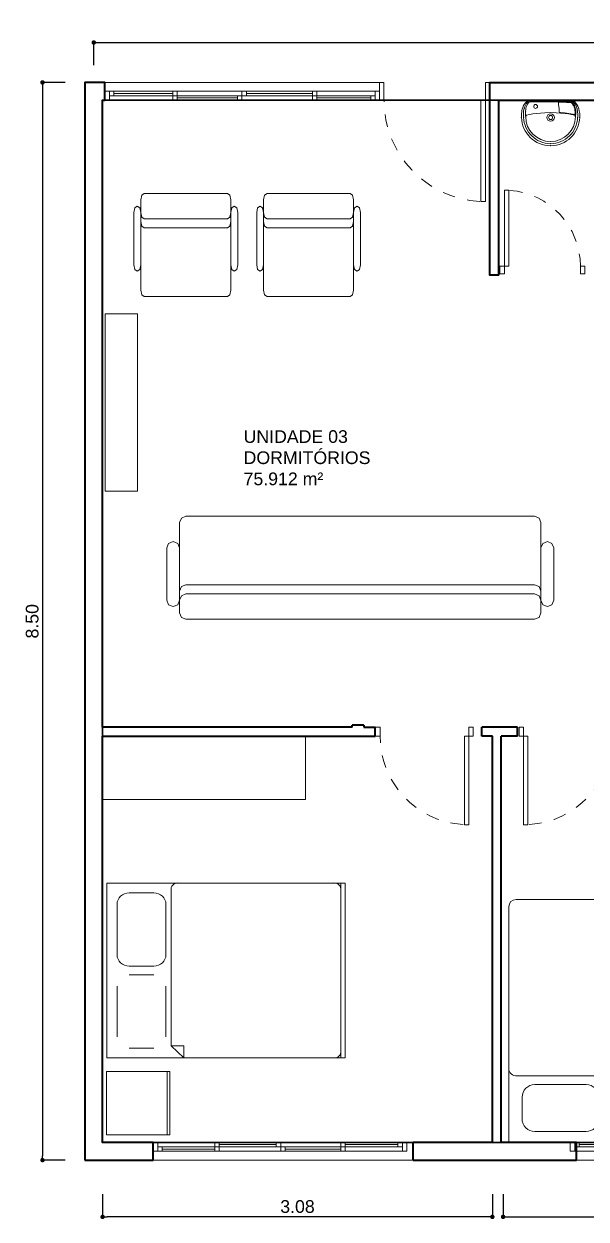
# Model space of a CAD drawing. Header units: millimetres. Extents: x 173 to 410, y -14 to 183.
# Drawn here: x 172.66 to 177.09, y 81.8 to 91.22 of the extents above; entities that cross this region are included whole.
import ezdxf

# ---------------------------------------------------------------- set-up
doc = ezdxf.new("R2010")
doc.units = ezdxf.units.MM
doc.linetypes.add('HIDDEN', pattern=[0.05, 0.025, -0.025])
doc.layers.get('0').update_dxf_attribs({"color": 4})
doc.layers.add('ar-mobiliario', color=7, linetype='Continuous')
for name, color, linetype, lineweight in [('ARQ Alvenaria', 201, 'Continuous', 40), ('ARQ Anotações', 2, 'Continuous', 5), ('ARQ Caixilharia', 140, 'Continuous', 9), ('ARQ Equipamento', 4, 'Continuous', 18), ('ARQ Projeções', 144, 'HIDDEN', 5), ('ARQ Visto', 152, 'Continuous', 13)]:
    doc.layers.add(name, color=color, linetype=linetype, lineweight=lineweight)
doc.layers.add('ARQ Áreas', color=7, linetype='Continuous', lineweight=30, true_color=0x0ce956, plot=False)
doc.styles.get("Standard").update_dxf_attribs({"font": 'arial.ttf'})
doc.dimstyles.new('Executivo 1-50', dxfattribs={"dimtxt": 0.1, "dimasz": 0.035, "dimexe": 0, "dimexo": 0.0625, "dimgap": 0.03, "dimtad": 1, "dimzin": 0, "dimdsep": 46, "dimtxsty": 'Standard', "dimblk": 'DOT', "dimcen": 0.09, "dimclrd": 8, "dimclre": 8, "dimadec": 0, "dimazin": 0, "dimtfac": 1, "dimtix": 1, "dimtmove": 2, "dimatfit": 3, "dimldrblk": 'DOT', "dimfxl": 0.18, "dimfxlon": 1, "dimtolj": 1, "dimtzin": 0, "dimarcsym": 0})

# ---------------------------------------------------------------- blocks, each defined once
blk = doc.blocks.new('PSR_Double Bed', base_point=(23.0058, 28.0131))
at = {"layer": 'ar-mobiliario', "color": 8, "linetype": 'Continuous', "lineweight": 13, "true_color": 0x747474}
for p, q in [((23.0243, 29.7316), (23.0587, 29.7316)), ((23.0243, 28.1816), (23.0243, 29.7316)), ((23.0587, 29.7316), (24.9398, 29.7316)), ((23.0587, 28.1816), (23.0587, 29.7316)), ((24.4483, 29.626), (24.3427, 29.7316)), ((24.3427, 29.7316), (24.3427, 29.626)), ((24.9398, 29.7316), (24.9743, 29.7316)), ((24.9743, 28.1816), (24.9743, 29.7316)), ((24.3427, 29.626), (24.4483, 29.626)), ((24.4483, 28.2451), (24.4483, 29.626)), ((24.7904, 29.6447), (24.5904, 29.6447)), ((24.4904, 29.5447), (24.4904, 29.0947)), ((24.8904, 29.5447), (24.8904, 29.0947)), ((24.7904, 28.9947), (24.5904, 28.9947)), ((24.7904, 28.9185), (24.5904, 28.9185)), ((24.4904, 28.3685), (24.4904, 28.8185)), ((24.8904, 28.3685), (24.8904, 28.8185)), ((24.7904, 28.2685), (24.5904, 28.2685)), ((23.0243, 28.1816), (23.0587, 28.1816)), ((23.0587, 28.1816), (24.9398, 28.1816)), ((24.9398, 28.1816), (24.9743, 28.1816))]:
    blk.add_line(p, q, dxfattribs=at)
for centre, radius, start, end in [((23.1154, 29.6752), 0.0571, 90, 187.13481), ((24.5904, 28.8185), 0.1, 90, 180.00001), ((24.7904, 28.8185), 0.1, 0, 90), ((24.5904, 28.3685), 0.1, 180.00001, 270), ((24.7904, 28.3685), 0.1, 270, 0), ((23.1154, 28.238), 0.0571, 172.86513, 270), ((24.3916, 28.238), 0.0571, 270, 7.13484)]:
    blk.add_arc(centre, radius, start, end, dxfattribs=at)
blk = doc.blocks.new('Cab Base 1D-Drawer_2', base_point=(23.0058, 28.0131))
at = {"layer": 'ar-mobiliario', "color": 8, "linetype": 'Continuous', "lineweight": 13, "true_color": 0x747474}
for p, q in [((23.0058, 28.5131), (23.5058, 28.5131)), ((23.0058, 28.0131), (23.0058, 28.5131)), ((23.0058, 28.4931), (23.5058, 28.4931)), ((23.5058, 28.0131), (23.5058, 28.5131)), ((23.0058, 28.0131), (23.5058, 28.0131))]:
    blk.add_line(p, q, dxfattribs=at)
blk = doc.blocks.new('_DOT')
at = {"color": 0, "linetype": 'ByBlock', "lineweight": -2}
blk.add_line((-0.5, 0), (-1, 0), dxfattribs=at)
at = {"color": 0, "linetype": 'ByBlock', "const_width": 0.5}
blk.add_lwpolyline([(-0.25, 0, 1), (0.25, 0, 1)], format="xyb", close=True, dxfattribs=at)
blk = doc.blocks.new('*D2711')
at = {"layer": 'ARQ Anotações', "color": 8, "lineweight": -2, "transparency": 16777216}
for p, q in [((173.2079, 90.8956), (173.2079, 91.0756)), ((173.2429, 91.0756), (182.5479, 91.0756)), ((182.5829, 90.8956), (182.5829, 91.0756))]:
    blk.add_line(p, q, dxfattribs=at)
at = {"layer": 'Defpoints', "color": 0, "transparency": 16777216}
for p in [(182.5829, 91.0756), (182.5829, 90.5708), (173.2079, 85.6558)]:
    blk.add_point(p, dxfattribs=at)
at = {"layer": 'ARQ Anotações', "color": 8, "lineweight": -2, "transparency": 16777216, "xscale": 0.035, "yscale": 0.035, "zscale": 0.035, "rotation": 180}
blk.add_blockref('_DOT', (173.2079, 91.0756), dxfattribs=at)
at = {"layer": 'ARQ Anotações', "color": 8, "lineweight": -2, "transparency": 16777216, "xscale": 0.035, "yscale": 0.035, "zscale": 0.035}
blk.add_blockref('_DOT', (182.5829, 91.0756), dxfattribs=at)
at = {"layer": 'ARQ Anotações', "color": 0, "transparency": 16777216, "insert": (177.8954, 91.1567), "char_height": 0.1, "attachment_point": 5}
blk.add_mtext('\\A1;9.38', dxfattribs=at)
blk = doc.blocks.new('Folha 72')
at = {"color": 0, "linetype": 'ByBlock', "lineweight": -2}
for p, q in [((0.35, 0.7), (0.315, 0.7)), ((0.315, 0), (0.315, 0.7)), ((0.35, 0), (0.35, 0.7)), ((-0.385, 0), (-0.35, 0)), ((-0.385, -0.07), (-0.385, 0)), ((-0.35, 0), (-0.35, -0.07)), ((0.35, 0), (0.315, 0)), ((0.385, 0), (0.35, 0)), ((0.35, 0), (0.35, -0.07)), ((0.385, -0.07), (0.385, 0)), ((-0.35, -0.07), (-0.385, -0.07)), ((0.35, -0.07), (0.385, -0.07))]:
    blk.add_line(p, q, dxfattribs=at)
at = {"layer": 'ARQ Projeções'}
blk.add_arc((0.35, 0), 0.7, 93.6334, 180, dxfattribs=at)
blk = doc.blocks.new('Janela de correr_3')
at = {"lineweight": 13}
for p, q in [((0.4026, 0), (-0.6026, 0)), ((-0.6026, 0), (-0.6026, -0.07)), ((-0.5676, -0.07), (-0.5676, 0)), ((-0.5326, -0.035), (-0.5326, 0)), ((-0.1175, -0.07), (-0.1175, 0)), ((-0.0825, -0.07), (-0.0825, 0)), ((1.3974, 0), (0.3921, 0)), ((0.4026, -0.07), (0.4026, 0)), ((0.4026, -0.07), (0.4026, 0)), ((0.4376, -0.035), (0.4376, 0)), ((0.8772, -0.07), (0.8772, 0)), ((0.9122, -0.07), (0.9122, 0)), ((1.3624, -0.07), (1.3624, 0)), ((1.3974, -0.07), (1.3974, 0)), ((-0.6026, -0.07), (0.4026, -0.07)), ((-0.5676, -0.035), (0.4026, -0.035)), ((-0.5326, -0.0175), (-0.1175, -0.0175)), ((-0.0825, -0.0525), (0.3676, -0.0525)), ((0.3676, -0.07), (0.3676, -0.035)), ((0.3921, -0.07), (1.3974, -0.07)), ((0.4026, -0.035), (1.3624, -0.035)), ((0.4376, -0.0175), (0.8772, -0.0175)), ((0.9122, -0.0525), (1.3274, -0.0525)), ((1.3274, -0.07), (1.3274, -0.035))]:
    blk.add_line(p, q, dxfattribs=at)
blk = doc.blocks.new('*D2712')
at = {"layer": 'ARQ Anotações', "color": 8, "lineweight": -2, "transparency": 16777216}
for p, q in [((172.9835, 90.7608), (172.8035, 90.7608)), ((172.8035, 90.7258), (172.8035, 82.2958)), ((172.9835, 82.2608), (172.8035, 82.2608))]:
    blk.add_line(p, q, dxfattribs=at)
at = {"layer": 'Defpoints', "color": 0, "transparency": 16777216}
for p in [(173.1379, 90.7608), (172.8035, 82.2608), (173.1379, 82.2608)]:
    blk.add_point(p, dxfattribs=at)
at = {"layer": 'ARQ Anotações', "color": 8, "lineweight": -2, "transparency": 16777216, "xscale": 0.035, "yscale": 0.035, "zscale": 0.035}
for p, rotation in [((172.8035, 90.7608), 90), ((172.8035, 82.2608), 270)]:
    blk.add_blockref('_DOT', p, dxfattribs=dict(at, rotation=rotation))
at = {"layer": 'ARQ Anotações', "color": 0, "transparency": 16777216, "insert": (172.7224, 86.5108), "char_height": 0.1, "attachment_point": 5, "rotation": 90}
blk.add_mtext('\\A1;8.50', dxfattribs=at)
blk = doc.blocks.new('*D2713')
at = {"layer": 'ARQ Anotações', "color": 8, "lineweight": -2, "transparency": 16777216}
for p, q in [((176.4379, 81.9934), (176.4379, 81.8134)), ((179.3629, 81.9934), (179.3629, 81.8134)), ((176.4729, 81.8134), (179.3279, 81.8134))]:
    blk.add_line(p, q, dxfattribs=at)
at = {"layer": 'Defpoints', "color": 0, "transparency": 16777216}
for p in [(176.4379, 85.6757), (179.3629, 82.4008), (179.3629, 81.8134)]:
    blk.add_point(p, dxfattribs=at)
at = {"layer": 'ARQ Anotações', "color": 8, "lineweight": -2, "transparency": 16777216, "xscale": 0.035, "yscale": 0.035, "zscale": 0.035, "rotation": 180}
blk.add_blockref('_DOT', (176.4379, 81.8134), dxfattribs=at)
at = {"layer": 'ARQ Anotações', "color": 8, "lineweight": -2, "transparency": 16777216, "xscale": 0.035, "yscale": 0.035, "zscale": 0.035}
blk.add_blockref('_DOT', (179.3629, 81.8134), dxfattribs=at)
at = {"layer": 'ARQ Anotações', "color": 0, "transparency": 16777216, "insert": (177.9004, 81.8945), "char_height": 0.1, "attachment_point": 5}
blk.add_mtext('\\A1;2.93', dxfattribs=at)
blk = doc.blocks.new('SLAB_19', base_point=(-13.1049, -3.32))
at = {"layer": 'ar-mobiliario', "color": 8, "linetype": 'Continuous', "lineweight": 13, "true_color": 0x747474, "flags": 128}
blk.add_lwpolyline([(-13.1049, -3.32), (-13.1049, -3.82), (-11.5049, -3.82), (-11.5049, -3.32)], close=True, dxfattribs=at)
blk = doc.blocks.new('SLAB_18', base_point=(-7.5549, -6.2599))
at = {"layer": 'ar-mobiliario', "color": 8, "linetype": 'Continuous', "lineweight": 13, "true_color": 0x747474, "flags": 128}
blk.add_lwpolyline([(-7.5549, -6.2599), (-7.3016, -6.2599), (-7.3016, -4.8598), (-7.5549, -4.8598)], close=True, dxfattribs=at)
blk = doc.blocks.new('Folha 82')
for p, q in [((0.4, 0.8), (0.365, 0.8)), ((0.365, 0), (0.365, 0.8)), ((0.4, 0), (0.4, 0.8)), ((-0.435, 0), (-0.4, 0)), ((-0.435, -0.14), (-0.435, 0)), ((-0.4, 0), (-0.4, -0.14)), ((0.4, 0), (0.365, 0)), ((0.435, 0), (0.4, 0)), ((0.4, 0), (0.4, -0.14)), ((0.435, -0.14), (0.435, 0)), ((-0.4, -0.14), (-0.435, -0.14)), ((0.4, -0.14), (0.435, -0.14))]:
    blk.add_line(p, q)
at = {"layer": 'ARQ Projeções'}
blk.add_arc((0.4, 0), 0.8, 93.18023, 180, dxfattribs=at)
blk = doc.blocks.new('PSN_LoveSeat Basic', base_point=(23.0058, 28.0131))
at = {"layer": 'ar-mobiliario', "color": 8, "linetype": 'Continuous', "lineweight": 13, "true_color": 0x747474}
for p, q in [((23.0058, 28.7759), (23.0199, 28.8117)), ((23.0058, 28.0631), (23.0058, 28.7759)), ((23.0199, 28.8117), (23.0558, 28.8259)), ((23.0558, 28.8259), (24.2765, 28.8259)), ((24.3124, 28.8117), (24.2765, 28.8259)), ((24.3265, 28.7759), (24.3124, 28.8117)), ((24.3265, 28.0631), (24.3265, 28.7759)), ((22.9042, 28.5759), (22.9183, 28.6117)), ((22.9042, 28.5759), (22.9042, 28.1631)), ((22.9183, 28.6117), (22.9542, 28.6259)), ((22.99, 28.6117), (22.9542, 28.6259)), ((23.0058, 28.5759), (22.99, 28.6117)), ((24.3265, 28.5759), (24.3407, 28.6117)), ((24.3407, 28.6117), (24.3781, 28.6259)), ((24.414, 28.6117), (24.3781, 28.6259)), ((24.4281, 28.5759), (24.414, 28.6117)), ((24.4281, 28.5759), (24.4281, 28.1631)), ((23.0199, 28.2713), (23.0558, 28.2854)), ((23.0558, 28.2854), (24.2765, 28.2854)), ((24.3124, 28.2713), (24.2765, 28.2854)), ((23.0058, 28.2354), (23.0199, 28.2713)), ((23.0058, 28.1631), (23.0199, 28.1989)), ((23.0199, 28.1989), (23.0558, 28.2131)), ((23.0558, 28.2131), (24.2765, 28.2131)), ((24.3124, 28.1989), (24.2765, 28.2131)), ((24.3265, 28.2354), (24.3124, 28.2713)), ((24.3265, 28.1631), (24.3124, 28.1989)), ((22.9042, 28.1631), (22.9183, 28.1272)), ((22.9183, 28.1272), (22.9542, 28.1131)), ((22.99, 28.1272), (22.9542, 28.1131)), ((23.0058, 28.1631), (22.99, 28.1272)), ((24.3265, 28.1631), (24.3407, 28.1272)), ((24.3407, 28.1272), (24.3781, 28.1131)), ((24.414, 28.1272), (24.3781, 28.1131)), ((24.4281, 28.1631), (24.414, 28.1272)), ((23.0058, 28.0631), (23.0199, 28.0272)), ((23.0199, 28.0272), (23.0558, 28.0131)), ((23.0558, 28.0131), (24.2765, 28.0131)), ((24.3124, 28.0272), (24.2765, 28.0131)), ((24.3265, 28.0631), (24.3124, 28.0272))]:
    blk.add_line(p, q, dxfattribs=at)
blk = doc.blocks.new('PSN_Single Bed', base_point=(23.0058, 28.0131))
at = {"layer": 'ar-mobiliario', "color": 8, "linetype": 'Continuous', "lineweight": 13, "true_color": 0x747474}
for p, q in [((23.1927, 29.9119), (23.1927, 29.9463)), ((23.9927, 29.9463), (23.1927, 29.9463)), ((23.1927, 29.9119), (23.1927, 28.0878)), ((23.9927, 29.9119), (23.9927, 29.9463)), ((23.9927, 29.9119), (23.9927, 28.0878)), ((23.3826, 29.8605), (23.788, 29.8605)), ((23.2826, 29.7605), (23.2826, 29.5905)), ((23.888, 29.7605), (23.888, 29.5905)), ((23.2983, 29.4203), (23.1927, 29.3148)), ((23.2983, 29.3148), (23.2983, 29.4203)), ((23.9292, 29.4203), (23.2983, 29.4203)), ((23.3826, 29.4905), (23.788, 29.4905)), ((23.1927, 29.3148), (23.2983, 29.3148)), ((23.9357, 28.0308), (23.2497, 28.0308))]:
    blk.add_line(p, q, dxfattribs=at)
for centre, radius, start, end in [((23.3826, 29.7605), 0.1, 90, 180.00001), ((23.788, 29.7605), 0.1, 0, 90), ((23.3826, 29.5905), 0.1, 180.00001, 270), ((23.788, 29.5905), 0.1, 270, 0), ((23.9356, 29.3637), 0.0571, 0, 97.1348), ((23.2497, 28.0878), 0.057, 180, 270), ((23.9357, 28.0878), 0.057, 270, 360)]:
    blk.add_arc(centre, radius, start, end, dxfattribs=at)
blk = doc.blocks.new('L915')
at = {"layer": 'ARQ Equipamento', "lineweight": 13}
for p, q in [((-0.1723, 0), (-0.181, -0.0056)), ((-0.1723, 0), (0.1723, 0)), ((0.1723, 0), (0.181, -0.0056)), ((-0.2266, -0.0827), (-0.2287, -0.0979)), ((-0.2239, -0.0699), (-0.2266, -0.0827)), ((-0.2203, -0.0577), (-0.2239, -0.0699)), ((-0.2155, -0.0464), (-0.2203, -0.0577)), ((-0.2079, -0.0338), (-0.2155, -0.0464)), ((-0.2135, -0.0978), (-0.213, -0.0869)), ((-0.213, -0.0869), (-0.2107, -0.0749)), ((-0.2107, -0.0749), (-0.2081, -0.064)), ((-0.2081, -0.064), (-0.2039, -0.0501)), ((-0.2004, -0.0231), (-0.2079, -0.0338)), ((-0.2039, -0.0501), (-0.1978, -0.0382)), ((-0.1905, -0.0128), (-0.2004, -0.0231)), ((-0.1985, -0.0974), (-0.1982, -0.0915)), ((-0.1982, -0.0915), (-0.1979, -0.0843)), ((-0.1979, -0.0843), (-0.1966, -0.0746)), ((-0.1978, -0.0382), (-0.1922, -0.0287)), ((-0.1966, -0.0746), (-0.1943, -0.0606)), ((-0.1943, -0.0606), (-0.1914, -0.0502)), ((-0.1932, -0.0926), (-0.1941, -0.1051)), ((-0.192, -0.08), (-0.1932, -0.0926)), ((-0.1922, -0.0287), (-0.1846, -0.0182)), ((-0.1901, -0.0675), (-0.192, -0.08)), ((-0.1914, -0.0502), (-0.1875, -0.042)), ((-0.181, -0.0056), (-0.1905, -0.0128)), ((-0.1869, -0.0562), (-0.1901, -0.0675)), ((-0.1875, -0.042), (-0.1819, -0.0323)), ((-0.1822, -0.0458), (-0.1869, -0.0562)), ((-0.1846, -0.0182), (-0.1767, -0.0094)), ((-0.1766, -0.0361), (-0.1822, -0.0458)), ((-0.1819, -0.0323), (-0.1766, -0.0245)), ((-0.1767, -0.0094), (-0.1694, -0.0038)), ((-0.1766, -0.0245), (-0.1706, -0.0173)), ((-0.1703, -0.0257), (-0.1766, -0.0361)), ((-0.1706, -0.0173), (-0.164, -0.0134)), ((-0.1627, -0.0176), (-0.1703, -0.0257)), ((-0.1694, -0.0038), (0.1694, -0.0038)), ((-0.164, -0.0134), (0.164, -0.0134)), ((-0.1266, -0.0172), (-0.1627, -0.0176)), ((-0.0955, -0.0169), (-0.1266, -0.0172)), ((-0.0613, -0.0172), (-0.0955, -0.0169)), ((-0.071, -0.0976), (-0.0688, -0.0904)), ((-0.0688, -0.0904), (-0.0663, -0.0668)), ((-0.0663, -0.0668), (-0.0635, -0.0367)), ((-0.0635, -0.0367), (-0.0613, -0.0172)), ((0.1706, -0.0173), (0.164, -0.0134)), ((0.1767, -0.0094), (0.1694, -0.0038)), ((0.1766, -0.0245), (0.1706, -0.0173)), ((0.1819, -0.0323), (0.1766, -0.0245)), ((0.1836, -0.018), (0.1767, -0.0094)), ((0.181, -0.0056), (0.1905, -0.0128)), ((0.1875, -0.042), (0.1819, -0.0323)), ((0.1922, -0.0287), (0.1836, -0.018)), ((0.1914, -0.0502), (0.1875, -0.042)), ((0.1905, -0.0128), (0.2004, -0.0231)), ((0.1943, -0.0606), (0.1914, -0.0502)), ((0.1978, -0.0382), (0.1922, -0.0287)), ((0.1966, -0.0746), (0.1943, -0.0606)), ((0.1979, -0.0843), (0.1966, -0.0746)), ((0.2039, -0.0501), (0.1978, -0.0382)), ((0.1982, -0.0915), (0.1979, -0.0843)), ((0.1985, -0.0974), (0.1982, -0.0915)), ((0.2004, -0.0231), (0.2079, -0.0338)), ((0.2081, -0.064), (0.2039, -0.0501)), ((0.2079, -0.0338), (0.2155, -0.0464)), ((0.2107, -0.0749), (0.2081, -0.064)), ((0.213, -0.0869), (0.2107, -0.0749)), ((0.2135, -0.0978), (0.213, -0.0869)), ((0.2155, -0.0464), (0.2203, -0.0577)), ((0.2203, -0.0577), (0.2239, -0.0699)), ((0.2239, -0.0699), (0.2266, -0.0827)), ((0.2266, -0.0827), (0.2282, -0.0934)), ((0.2282, -0.0934), (0.2294, -0.1036)), ((-0.23, -0.1144), (-0.2294, -0.1036)), ((-0.23, -0.1252), (-0.23, -0.1144)), ((-0.23, -0.136), (-0.23, -0.1252)), ((-0.2282, -0.1588), (-0.23, -0.136)), ((-0.2294, -0.1036), (-0.2287, -0.0979)), ((-0.224, -0.181), (-0.2282, -0.1588)), ((-0.218, -0.2027), (-0.224, -0.181)), ((-0.214, -0.1138), (-0.2139, -0.1052)), ((-0.2139, -0.1214), (-0.214, -0.1138)), ((-0.2139, -0.1052), (-0.2135, -0.0978)), ((-0.2138, -0.1252), (-0.2139, -0.1214)), ((-0.2138, -0.1252), (-0.2138, -0.1282)), ((-0.2138, -0.1282), (-0.2132, -0.1354)), ((-0.2132, -0.1354), (-0.2114, -0.157)), ((-0.2114, -0.157), (-0.2078, -0.1774)), ((-0.2078, -0.1774), (-0.2018, -0.1973)), ((-0.1982, -0.1024), (-0.1985, -0.0974)), ((-0.1982, -0.1078), (-0.1982, -0.1024)), ((-0.1982, -0.1132), (-0.1982, -0.1078)), ((-0.1976, -0.1192), (-0.1982, -0.1132)), ((-0.197, -0.1246), (-0.1976, -0.1192)), ((-0.1964, -0.13), (-0.197, -0.1246)), ((-0.195, -0.1249), (-0.1964, -0.13)), ((-0.1933, -0.122), (-0.195, -0.1249)), ((-0.1941, -0.1051), (-0.1935, -0.1161)), ((-0.1935, -0.1161), (-0.1844, -0.1123)), ((-0.1897, -0.1184), (-0.1933, -0.122)), ((-0.1897, -0.1184), (-0.166, -0.113)), ((-0.1844, -0.1123), (-0.1734, -0.1092)), ((-0.1734, -0.1092), (-0.1609, -0.1073)), ((-0.166, -0.113), (-0.1407, -0.1087)), ((-0.1609, -0.1073), (-0.1445, -0.1048)), ((-0.1445, -0.1048), (-0.1282, -0.1026)), ((-0.1407, -0.1087), (-0.1142, -0.1053)), ((-0.1282, -0.1026), (-0.11, -0.1007)), ((-0.1142, -0.1053), (-0.0784, -0.1016)), ((-0.11, -0.1007), (-0.0946, -0.0992)), ((-0.0946, -0.0992), (-0.0779, -0.0985)), ((-0.0784, -0.1016), (-0.045, -0.1003)), ((-0.0779, -0.0985), (-0.071, -0.0976)), ((-0.045, -0.1003), (0, -0.0979)), ((0.045, -0.1003), (0, -0.0979)), ((0.0784, -0.1016), (0.045, -0.1003)), ((0.1142, -0.1053), (0.0784, -0.1016)), ((0.1407, -0.1087), (0.1142, -0.1053)), ((0.166, -0.113), (0.1407, -0.1087)), ((0.1897, -0.1184), (0.166, -0.113)), ((0.1897, -0.1184), (0.1933, -0.122)), ((0.1933, -0.122), (0.195, -0.1249)), ((0.195, -0.1249), (0.1964, -0.13)), ((0.1964, -0.13), (0.197, -0.1246)), ((0.197, -0.1246), (0.1976, -0.1192)), ((0.1976, -0.1192), (0.1982, -0.1132)), ((0.1982, -0.1024), (0.1985, -0.0974)), ((0.1982, -0.1078), (0.1982, -0.1024)), ((0.1982, -0.1132), (0.1982, -0.1078)), ((0.2018, -0.1973), (0.2078, -0.1774)), ((0.2078, -0.1774), (0.2114, -0.157)), ((0.2114, -0.157), (0.2132, -0.1354)), ((0.2132, -0.1354), (0.2138, -0.1282)), ((0.2139, -0.1052), (0.2135, -0.0978)), ((0.2138, -0.1252), (0.2139, -0.1214)), ((0.2138, -0.1282), (0.2138, -0.1252)), ((0.214, -0.1138), (0.2139, -0.1052)), ((0.2139, -0.1214), (0.214, -0.1138)), ((0.224, -0.181), (0.218, -0.2027)), ((0.2282, -0.1588), (0.224, -0.181)), ((0.23, -0.136), (0.2282, -0.1588)), ((0.2294, -0.1036), (0.23, -0.1144)), ((0.23, -0.1144), (0.23, -0.1252)), ((0.23, -0.1252), (0.23, -0.136)), ((-0.2102, -0.2231), (-0.218, -0.2027)), ((-0.2, -0.2429), (-0.2102, -0.2231)), ((-0.2018, -0.1973), (-0.1946, -0.2165)), ((-0.1886, -0.2615), (-0.2, -0.2429)), ((-0.1946, -0.2165), (-0.1856, -0.2345)), ((-0.1754, -0.2783), (-0.1886, -0.2615)), ((-0.1856, -0.2345), (-0.1748, -0.2519)), ((-0.1603, -0.2945), (-0.1754, -0.2783)), ((-0.1748, -0.2519), (-0.1621, -0.2675)), ((-0.1621, -0.2675), (-0.1483, -0.2825)), ((-0.1483, -0.2825), (-0.1333, -0.2957)), ((0.1333, -0.2957), (0.1483, -0.2825)), ((0.1483, -0.2825), (0.1621, -0.2675)), ((0.1754, -0.2783), (0.1603, -0.2945)), ((0.1621, -0.2675), (0.1748, -0.2519)), ((0.1748, -0.2519), (0.1856, -0.2345)), ((0.1886, -0.2615), (0.1754, -0.2783)), ((0.1856, -0.2345), (0.1946, -0.2165)), ((0.2, -0.2429), (0.1886, -0.2615)), ((0.1946, -0.2165), (0.2018, -0.1973)), ((0.2102, -0.2231), (0.2, -0.2429)), ((0.218, -0.2027), (0.2102, -0.2231)), ((-0.1441, -0.309), (-0.1603, -0.2945)), ((-0.1267, -0.3216), (-0.1441, -0.309)), ((-0.1333, -0.2957), (-0.1171, -0.3078)), ((-0.1081, -0.333), (-0.1267, -0.3216)), ((-0.1171, -0.3078), (-0.0997, -0.318)), ((-0.0883, -0.342), (-0.1081, -0.333)), ((-0.0997, -0.318), (-0.0817, -0.327)), ((-0.0673, -0.3498), (-0.0883, -0.342)), ((-0.0817, -0.327), (-0.0625, -0.3336)), ((-0.0456, -0.3552), (-0.0673, -0.3498)), ((-0.0625, -0.3336), (-0.042, -0.339)), ((-0.0234, -0.3588), (-0.0456, -0.3552)), ((-0.042, -0.339), (-0.0216, -0.342)), ((0, -0.36), (-0.0234, -0.3588)), ((-0.0216, -0.342), (0, -0.3432)), ((0, -0.3432), (0.0216, -0.342)), ((0.0228, -0.3588), (0, -0.36)), ((0.0216, -0.342), (0.042, -0.339)), ((0.0456, -0.3552), (0.0228, -0.3588)), ((0.042, -0.339), (0.0625, -0.3336)), ((0.0673, -0.3498), (0.0456, -0.3552)), ((0.0625, -0.3336), (0.0817, -0.327)), ((0.0877, -0.342), (0.0673, -0.3498)), ((0.0817, -0.327), (0.0997, -0.318)), ((0.1075, -0.333), (0.0877, -0.342)), ((0.0997, -0.318), (0.1171, -0.3078)), ((0.1267, -0.3216), (0.1075, -0.333)), ((0.1171, -0.3078), (0.1333, -0.2957)), ((0.1441, -0.309), (0.1267, -0.3216)), ((0.1603, -0.2945), (0.1441, -0.309))]:
    blk.add_line(p, q, dxfattribs=at)
for centre, radius in [((0.1185, -0.0494), 0.0151), ((0, -0.1367), 0.0295), ((0, -0.1367), 0.0161)]:
    blk.add_circle(centre, radius, dxfattribs=at)
blk.add_arc((0, -0.13), 0.1964, 180, 360, dxfattribs=at)
for p in [(-0.2081, -0.064), (-0.1979, -0.0843), (-0.1766, -0.0361), (0.1979, -0.0843), (0.2081, -0.064), (-0.23, -0.136), (-0.2132, -0.1354), (-0.1964, -0.13), (-0.1844, -0.1123), (-0.071, -0.0976), (0.1964, -0.13), (0.2132, -0.1354), (0.23, -0.136), (0, -0.3432), (0, -0.36)]:
    blk.add_point(p, dxfattribs=at)
blk = doc.blocks.new('Folha 62')
at = {"lineweight": -2}
for p, q in [((0.3, 0.6), (0.265, 0.6)), ((0.265, 0), (0.265, 0.6)), ((0.3, 0), (0.3, 0.6)), ((-0.335, 0), (-0.3, 0)), ((-0.335, -0.06), (-0.335, 0)), ((-0.3, 0), (-0.3, -0.06)), ((0.3, 0), (0.265, 0)), ((0.335, 0), (0.3, 0)), ((0.3, 0), (0.3, -0.06)), ((0.335, -0.06), (0.335, 0)), ((-0.3, -0.06), (-0.335, -0.06)), ((0.3, -0.06), (0.335, -0.06))]:
    blk.add_line(p, q, dxfattribs=at)
at = {"layer": 'ARQ Projeções'}
blk.add_arc((0.3, 0), 0.6, 94.23692, 180, dxfattribs=at)
blk = doc.blocks.new('*D2733')
at = {"layer": 'ARQ Anotações', "color": 8, "lineweight": -2, "transparency": 16777216}
for p, q in [((173.2779, 81.9934), (173.2779, 81.8134)), ((176.3529, 81.9934), (176.3529, 81.8134)), ((176.3179, 81.8134), (173.3129, 81.8134))]:
    blk.add_line(p, q, dxfattribs=at)
at = {"layer": 'Defpoints', "color": 0, "transparency": 16777216}
for p in [(176.3529, 85.6057), (173.2779, 82.4008), (173.2779, 81.8134)]:
    blk.add_point(p, dxfattribs=at)
at = {"layer": 'ARQ Anotações', "color": 8, "lineweight": -2, "transparency": 16777216, "xscale": 0.035, "yscale": 0.035, "zscale": 0.035, "rotation": 180}
blk.add_blockref('_DOT', (173.2779, 81.8134), dxfattribs=at)
at = {"layer": 'ARQ Anotações', "color": 8, "lineweight": -2, "transparency": 16777216, "xscale": 0.035, "yscale": 0.035, "zscale": 0.035}
blk.add_blockref('_DOT', (176.3529, 81.8134), dxfattribs=at)
at = {"layer": 'ARQ Anotações', "color": 0, "transparency": 16777216, "insert": (174.8154, 81.8945), "char_height": 0.1, "attachment_point": 5}
blk.add_mtext('\\A1;3.08', dxfattribs=at)

msp = doc.modelspace()

# ---------------------------------------------------------------- linework, layer by layer
at = {"lineweight": 13}
for p, q in [((174.3775, 90.6908), (173.2967, 90.6908)), ((173.2967, 90.6908), (173.2967, 90.6208)), ((173.3317, 90.6208), (173.3317, 90.6908)), ((173.3667, 90.6558), (173.3667, 90.6908)), ((173.8319, 90.6208), (173.8319, 90.6908)), ((173.8669, 90.6208), (173.8669, 90.6908)), ((175.4629, 90.6908), (174.367, 90.6908)), ((174.3775, 90.6208), (174.3775, 90.6908)), ((174.3775, 90.6208), (174.3775, 90.6908)), ((174.4125, 90.6558), (174.4125, 90.6908)), ((174.9342, 90.6208), (174.9342, 90.6908)), ((174.9692, 90.6208), (174.9692, 90.6908)), ((175.4279, 90.6208), (175.4279, 90.6908)), ((175.4629, 90.6208), (175.4629, 90.6908)), ((173.2967, 90.6208), (174.3775, 90.6208)), ((173.3317, 90.6558), (174.3775, 90.6558)), ((173.3667, 90.6733), (173.8319, 90.6733)), ((173.8669, 90.6383), (174.3425, 90.6383)), ((174.3425, 90.6208), (174.3425, 90.6558)), ((174.367, 90.6208), (175.4629, 90.6208)), ((174.3775, 90.6558), (175.4279, 90.6558)), ((174.4125, 90.6733), (174.9342, 90.6733)), ((174.9692, 90.6383), (175.3929, 90.6383)), ((175.3929, 90.6208), (175.3929, 90.6558))]:
    msp.add_line(p, q, dxfattribs=at)
at = {"layer": 'ar-mobiliario', "color": 8, "linetype": 'Continuous', "lineweight": 13, "true_color": 0x747474}
for p, q in [((173.8857, 87.2892), (173.8998, 87.3251)), ((173.8857, 86.5765), (173.8857, 87.2892)), ((173.8998, 87.3251), (173.9355, 87.3392)), ((176.6863, 87.3392), (173.9355, 87.3392)), ((176.7221, 87.3251), (176.6863, 87.3392)), ((176.7362, 87.2892), (176.7221, 87.3251)), ((176.7362, 86.5765), (176.7362, 87.2892)), ((173.7843, 87.0892), (173.7984, 87.1251)), ((173.7984, 87.1251), (173.8342, 87.1392)), ((173.8715, 87.1251), (173.8342, 87.1392)), ((173.8857, 87.0892), (173.8715, 87.1251)), ((176.7362, 87.0892), (176.7519, 87.1251)), ((176.7519, 87.1251), (176.7876, 87.1392)), ((176.8234, 87.1251), (176.7876, 87.1392)), ((176.8375, 87.0892), (176.8234, 87.1251)), ((173.7843, 87.0892), (173.7843, 86.6765)), ((176.8375, 87.0892), (176.8375, 86.6765)), ((173.8857, 86.7488), (173.8998, 86.7846)), ((173.8998, 86.7846), (173.9355, 86.7988)), ((173.8998, 86.7123), (173.9355, 86.7265)), ((176.6863, 86.7988), (173.9355, 86.7988)), ((176.6863, 86.7265), (173.9355, 86.7265)), ((176.7221, 86.7847), (176.6863, 86.7988)), ((176.7221, 86.7124), (176.6863, 86.7265)), ((176.7362, 86.7488), (176.7221, 86.7847)), ((173.7843, 86.6765), (173.7984, 86.6406)), ((173.7984, 86.6406), (173.8342, 86.6265)), ((173.8716, 86.6406), (173.8342, 86.6265)), ((173.8857, 86.6765), (173.8716, 86.6406)), ((173.8857, 86.6765), (173.8998, 86.7123)), ((176.7362, 86.6765), (176.7221, 86.7124)), ((176.7362, 86.6765), (176.7519, 86.6406)), ((176.7519, 86.6406), (176.7876, 86.6265)), ((176.8234, 86.6406), (176.7876, 86.6265)), ((176.8375, 86.6765), (176.8234, 86.6406)), ((173.8857, 86.5765), (173.8998, 86.5406)), ((173.8998, 86.5406), (173.9355, 86.5265)), ((176.7221, 86.5407), (176.6863, 86.5265)), ((176.7362, 86.5765), (176.7221, 86.5407)), ((176.6863, 86.5265), (173.9355, 86.5265))]:
    msp.add_line(p, q, dxfattribs=at)
at = {"layer": 'ARQ Alvenaria'}
for p, q in [((176.4029, 89.2408), (176.4029, 90.6208)), ((175.3379, 85.6907), (175.2479, 85.6907)), ((175.2479, 85.6757), (175.2479, 85.6907)), ((175.3379, 85.6907), (175.3379, 85.6757)), ((173.2779, 85.6057), (175.3379, 85.6057)), ((175.3379, 85.6757), (175.4279, 85.6757)), ((175.3379, 85.6057), (175.4279, 85.6057)), ((175.4279, 85.6057), (175.4279, 85.6757)), ((176.552, 85.6757), (176.2688, 85.6757)), ((176.2688, 85.6057), (176.2688, 85.6757)), ((176.3529, 85.6057), (176.2688, 85.6057)), ((176.3529, 82.4008), (176.3529, 85.6057)), ((176.4229, 82.4008), (176.4229, 85.6057)), ((176.552, 85.6057), (176.4229, 85.6057)), ((176.552, 85.6057), (176.552, 85.6757)), ((173.6779, 82.2608), (173.6779, 82.4008)), ((175.7279, 82.2608), (175.7279, 82.4008)), ((177.0179, 82.2608), (177.0179, 82.4008)), ((173.1379, 82.2608), (173.6779, 82.2608)), ((175.7279, 82.2608), (177.0179, 82.2608))]:
    msp.add_line(p, q, dxfattribs=at)
for points in [[(173.2967, 90.6208), (173.2967, 90.7608), (173.1379, 90.7608), (173.1379, 82.2608)], [(176.4029, 89.2408), (176.3329, 89.2408), (176.3329, 90.7608), (177.807, 90.7608)], [(173.2779, 87.1957), (173.2779, 90.6208), (173.2967, 90.6208)], [(175.2479, 85.6757), (173.2779, 85.6757), (173.2779, 90.6208), (173.2967, 90.6208)], [(176.4029, 90.1508), (176.4029, 90.6208)], [(176.4029, 90.6208), (177.807, 90.6208)], [(176.4029, 89.3108), (176.4029, 89.3108), (176.4029, 90.6208)], [(173.6779, 82.4008), (173.2779, 82.4008), (173.2779, 85.6057)], [(173.6779, 82.4008), (173.2779, 82.4008), (173.2779, 85.6057)], [(176.3529, 82.4008), (175.7279, 82.4008)], [(177.0179, 82.4008), (176.4229, 82.4008)]]:
    msp.add_lwpolyline(points, dxfattribs=at)
at = {"layer": 'ARQ Caixilharia'}
for p, q in [((173.6779, 82.2608), (175.7279, 82.2608)), ((178.9779, 82.2608), (177.0179, 82.2608))]:
    msp.add_line(p, q, dxfattribs=at)
at = {"layer": 'ARQ Visto'}
msp.add_line((175.4804, 90.7604), (173.2746, 90.7608), dxfattribs=at)
at = {"layer": 'ARQ Áreas'}
msp.add_lwpolyline([(173.2779, 90.6208), (182.5129, 90.6208), (182.5129, 82.4008), (173.2779, 82.4008)], close=True, dxfattribs=at)

# ---------------------------------------------------------------- block references
at = {"layer": 'ar-mobiliario', "color": 8, "linetype": 'Continuous', "lineweight": 13, "true_color": 0x747474}
for name, p, xscale, yscale, rotation in [('PSN_LoveSeat Basic', (173.5791, 89.8849), -0.5377073775714882, 1.000022234245399, 180.0010093068487), ('PSN_LoveSeat Basic', (174.5481, 89.8849), -0.5377073775714882, 1.000022234245399, 180.0010093068487), ('PSR_Double Bed', (175.2087, 84.596), 0.9641025884146734, 0.8895339473340169, 180.0000093068484)]:
    msp.add_blockref(name, p, dxfattribs=dict(at, xscale=xscale, yscale=yscale, rotation=rotation))
for name, p, rotation in [('SLAB_18', (173.5523, 88.9367), 180), ('PSN_Single Bed', (177.4698, 84.334), 180.0000093068485), ('Cab Base 1D-Drawer_2', (173.3085, 82.9597), 269.9999906931514)]:
    msp.add_blockref(name, p, dxfattribs=dict(at, rotation=rotation))
msp.add_blockref('SLAB_19', (173.2779, 85.6059), dxfattribs=at)
at = {"layer": 'ARQ Caixilharia', "xscale": -1, "rotation": 180}
for name, p in [('Folha 82', (175.8979, 90.6204)), ('Folha 72', (175.8173, 85.6057)), ('Janela de correr_3', (174.2806, 82.3308))]:
    msp.add_blockref(name, p, dxfattribs=at)
at = {"layer": 'ARQ Caixilharia', "xscale": -1}
msp.add_blockref('Folha 62', (176.7476, 89.3108), dxfattribs=at)
at = {"layer": 'ARQ Caixilharia', "rotation": 180}
for name, p in [('Folha 72', (176.9486, 85.6057)), ('Janela de correr_3', (178.3653, 82.3308))]:
    msp.add_blockref(name, p, dxfattribs=at)
at = {"layer": 'ARQ Equipamento', "xscale": -1, "rotation": 359.9999501084924}
msp.add_blockref('L915', (176.8126, 90.6208), dxfattribs=at)

# ---------------------------------------------------------------- texts
at = {"layer": 'ARQ Anotações', "insert": (174.8907, 87.8002), "char_height": 0.1, "attachment_point": 5}
msp.add_mtext('\\pxql;UNIDADE 03\\PDORMITÓRIOS\\P75.912 m²', dxfattribs=at)

# ---------------------------------------------------------------- dimensions: what is measured, and where the dimension line sits
at = {"layer": 'ARQ Anotações'}
for base, p1, p2, picture, middle in [((182.5829233564, 91.0755665694), (173.2079233564, 85.655794002), (182.5829233564, 90.570794002), '*D2711', (177.8954233564, 91.1566579746)), ((179.3629233564, 81.8133915464), (176.4379233564, 85.6757366137), (179.3629233564, 82.4007939906), '*D2713', (177.9004233564, 81.8944829516))]:
    dim = msp.add_linear_dim(base=base, p1=p1, p2=p2, dimstyle='Executivo 1-50', dxfattribs=at)
    dim.commit()
    dim.dimension.update_dxf_attribs({"geometry": picture, "text_midpoint": middle})
for base, p1, p2, angle, picture, middle in [((172.8035, 82.2608), (173.1379, 90.7608), (173.1379, 82.2608), 90, '*D2712', (172.7224, 86.5108)), ((173.2779233564, 81.8133915464), (176.3529233564, 85.6057366137), (173.2779233564, 82.400794002), 180, '*D2733', (174.8154233564, 81.8944829516))]:
    dim = msp.add_linear_dim(base=base, p1=p1, p2=p2, angle=angle, dimstyle='Executivo 1-50', dxfattribs=at)
    dim.commit()
    dim.dimension.update_dxf_attribs({"geometry": picture, "text_midpoint": middle})

doc.saveas('drawing.dxf')
